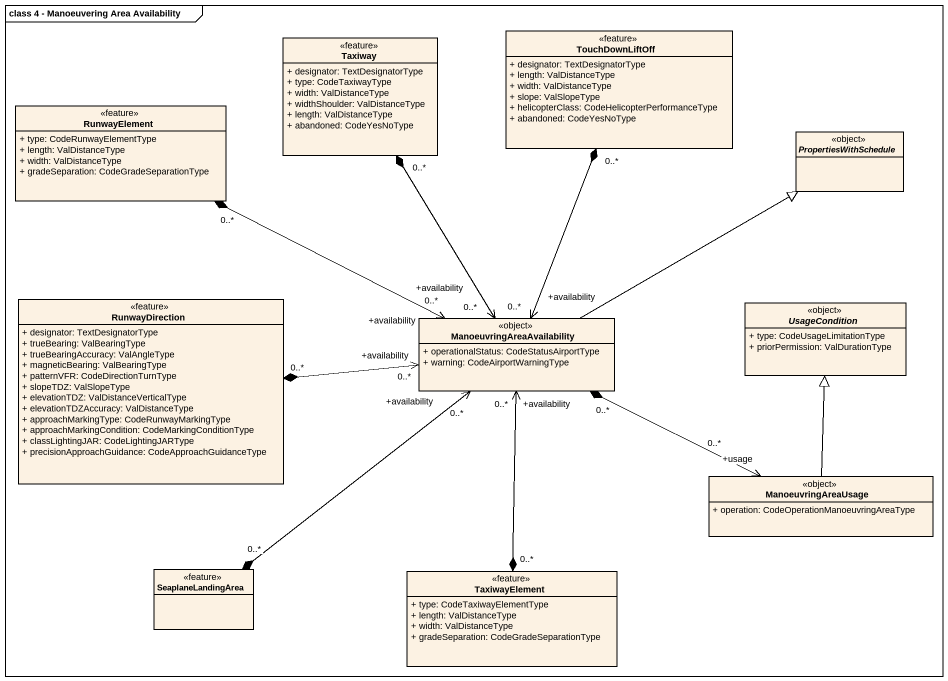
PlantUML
@startuml
mainframe class 4 - Manoeuvering Area Availability
hide circle
hide empty members
skinparam classAttributeIconSize 0
class Taxiway <<feature>> {
  + designator: TextDesignatorType
  + type: CodeTaxiwayType
  + width: ValDistanceType
  + widthShoulder: ValDistanceType
  + length: ValDistanceType
  + abandoned: CodeYesNoType
}
class TouchDownLiftOff <<feature>> {
  + designator: TextDesignatorType
  + length: ValDistanceType
  + width: ValDistanceType
  + slope: ValSlopeType
  + helicopterClass: CodeHelicopterPerformanceType
  + abandoned: CodeYesNoType
}
class RunwayElement <<feature>> {
  + type: CodeRunwayElementType
  + length: ValDistanceType
  + width: ValDistanceType
  + gradeSeparation: CodeGradeSeparationType
}
abstract class PropertiesWithSchedule <<object>>
class RunwayDirection <<feature>> {
  + designator: TextDesignatorType
  + trueBearing: ValBearingType
  + trueBearingAccuracy: ValAngleType
  + magneticBearing: ValBearingType
  + patternVFR: CodeDirectionTurnType
  + slopeTDZ: ValSlopeType
  + elevationTDZ: ValDistanceVerticalType
  + elevationTDZAccuracy: ValDistanceType
  + approachMarkingType: CodeRunwayMarkingType
  + approachMarkingCondition: CodeMarkingConditionType
  + classLightingJAR: CodeLightingJARType
  + precisionApproachGuidance: CodeApproachGuidanceType
}
abstract class UsageCondition <<object>> {
  + type: CodeUsageLimitationType
  + priorPermission: ValDurationType
}
class ManoeuvringAreaAvailability <<object>> {
  + operationalStatus: CodeStatusAirportType
  + warning: CodeAirportWarningType
}
class ManoeuvringAreaUsage <<object>> {
  + operation: CodeOperationManoeuvringAreaType
}
class SeaplaneLandingArea <<feature>>
class TaxiwayElement <<feature>> {
  + type: CodeTaxiwayElementType
  + length: ValDistanceType
  + width: ValDistanceType
  + gradeSeparation: CodeGradeSeparationType
}
Taxiway "0..*" *--> "+availability\n0..*" ManoeuvringAreaAvailability
TouchDownLiftOff "0..*" *--> "+availability\n0..*" ManoeuvringAreaAvailability
RunwayElement "0..*" *-right-> "+availability\n0..*" ManoeuvringAreaAvailability
RunwayDirection "0..*" *-right-> "+availability\n0..*" ManoeuvringAreaAvailability
ManoeuvringAreaAvailability -right-|> PropertiesWithSchedule
ManoeuvringAreaAvailability "0..*" *-right-> "+usage\n0..*" ManoeuvringAreaUsage
ManoeuvringAreaUsage -up-|> UsageCondition
SeaplaneLandingArea "0..*" *-up-> "+availability\n0..*" ManoeuvringAreaAvailability
TaxiwayElement "0..*" *-up-> "+availability\n0..*" ManoeuvringAreaAvailability
@enduml
